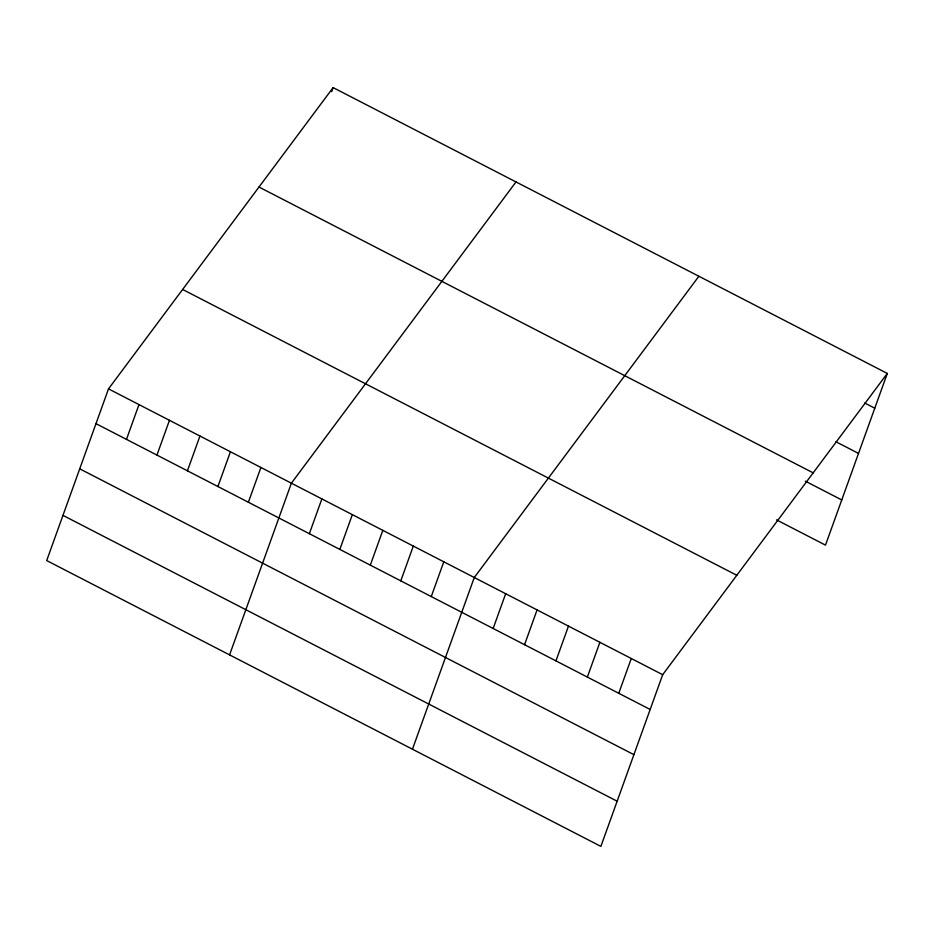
<?xml version="1.0" encoding="UTF-8"?>
<svg xmlns="http://www.w3.org/2000/svg" width="934" height="934" viewBox="0 0 934 934"><rect width="100%" height="100%" fill="white"/><g stroke="black" fill="none" stroke-linecap="round" stroke-linejoin="round"><path stroke-width="1.4" d="M108.507 388.871L46.7 560.563L600.877 846.391L662.685 674.698L887.3 373.437L333.123 87.609L108.507 388.871L662.685 674.698M126.475 439.365L138.991 404.597M156.947 455.091L169.474 420.312M187.43 470.806L199.946 436.038M331.675 91.625L333.123 87.609M217.914 486.532L230.429 451.752M248.386 502.247L260.913 467.479M229.577 654.886L291.385 483.193L516 181.932M309.352 533.688L321.868 498.919M339.824 549.414L352.351 514.634M370.308 565.128L382.823 530.36M400.791 580.855L413.307 546.075M431.263 596.569L443.79 561.801M412.454 749.208L474.274 577.516L698.877 276.266M493.152 628.489L505.668 593.72M524.558 644.694L537.073 609.914M555.952 660.887L568.479 626.107M587.358 677.08L599.885 642.3M618.763 693.285L631.279 658.505M887.3 373.437L825.493 545.129L776.504 519.864M864.732 403.033L874.784 408.216M835.907 441.735L858.509 453.399M258.998 187.033L813.175 472.861M805.33 481.162L841.756 499.947M182.632 289.458L736.809 575.286M95.992 423.651L650.169 709.478M79.729 468.833L633.906 754.66M62.963 515.381L617.14 801.209"/></g></svg>
